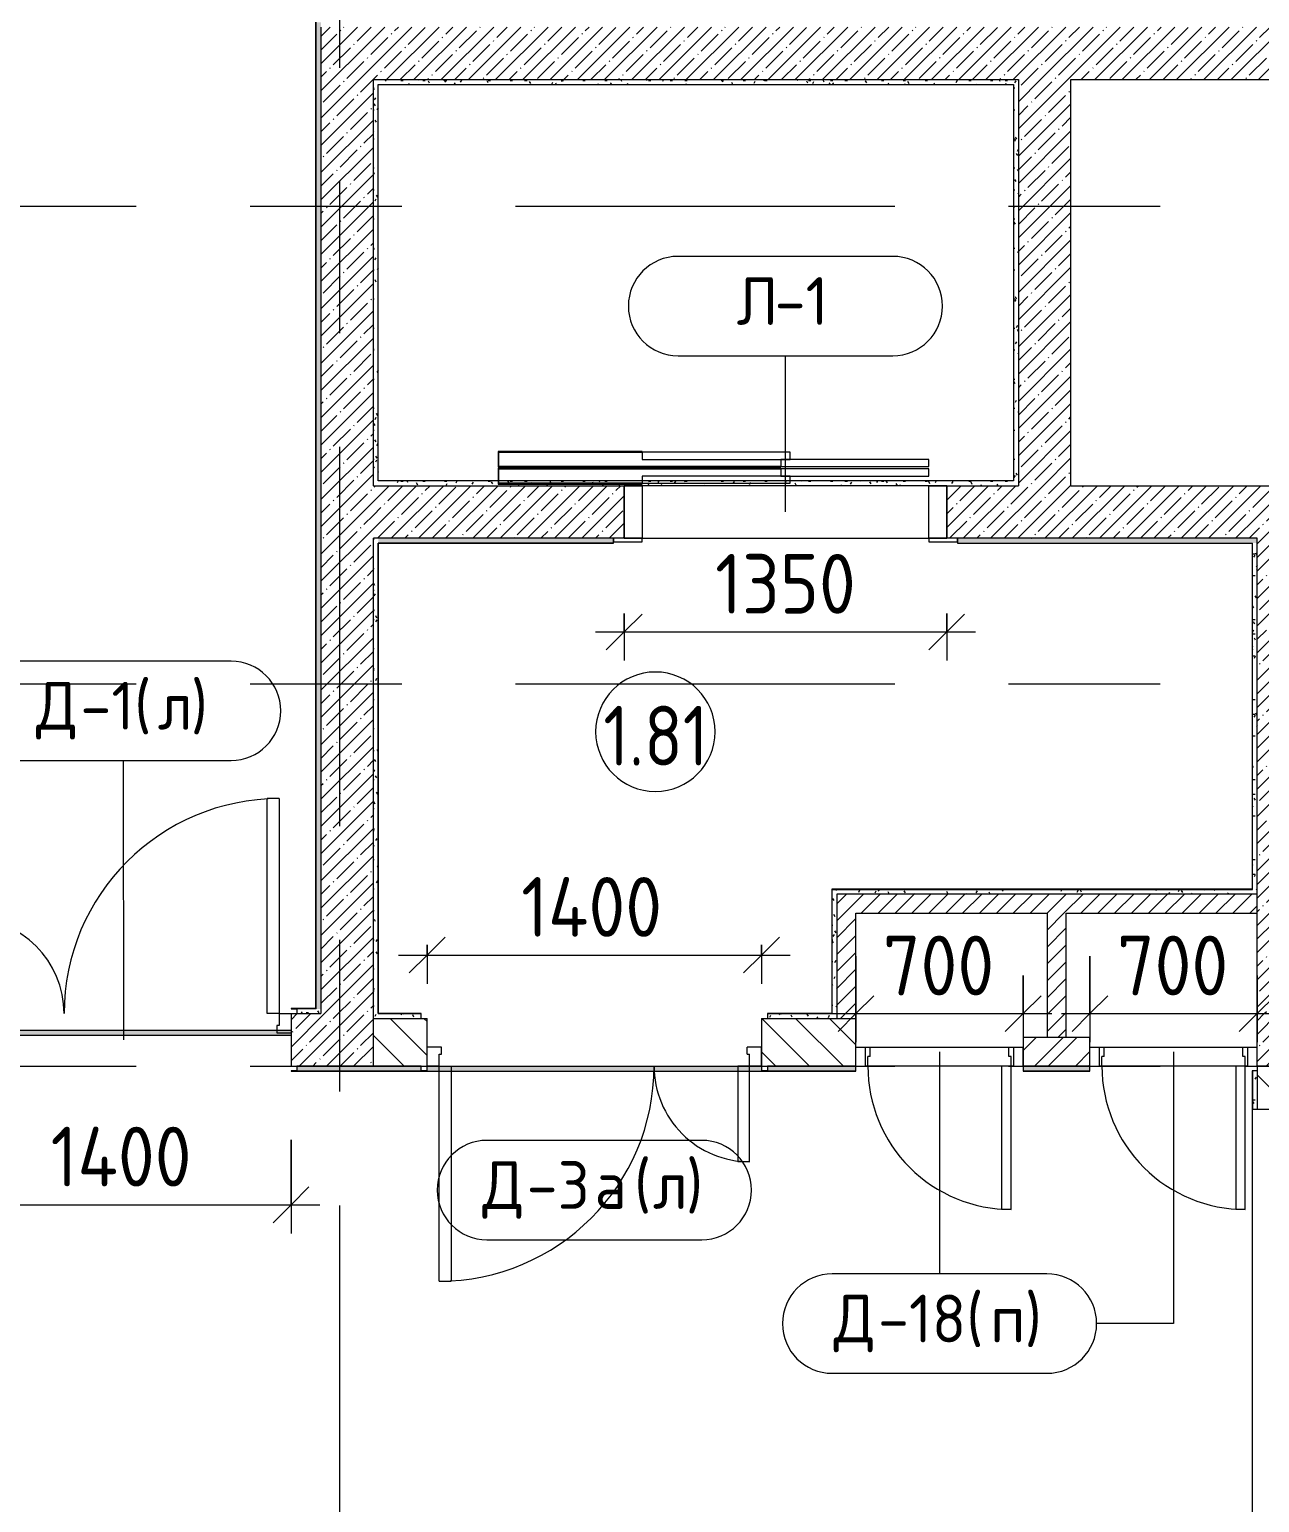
# Model space of a CAD drawing. Header units: millimetres. Extents: x 81459 to 274965, y -8553 to 29000.
# Drawn here: x 93360 to 98510, y 11573 to 17740 of the extents above; entities that cross this region are included whole.
import ezdxf

# ---------------------------------------------------------------- set-up
doc = ezdxf.new("R2010")
doc.units = ezdxf.units.MM
doc.linetypes.add('Осевая', pattern=[3175, 635, -476.25, 1587.5, -476.25])
for name, color, linetype, lineweight in [('A-ANNO-DIMS', 7, 'Continuous', 9), ('A-ANNO-DIMS-100', 7, 'Continuous', 9), ('A-AREA-IDEN', 7, 'Continuous', 9), ('A-DOOR-IDEN', 7, 'Continuous', 9), ('A-WALL', 7, 'Continuous', 9), ('I-WALL', 7, 'Continuous', 9), ('Ограждение', 7, 'Continuous', 9), ('Оси-2', 7, 'Осевая', 9), ('Поручни', 7, 'Continuous', 9)]:
    doc.layers.add(name, color=color, linetype=linetype, lineweight=lineweight)
for name, color, linetype, lineweight, true_color in [('A-DOOR-1', 1, 'Continuous', 9, 0xff0000), ('A-DOOR-2', 1, 'Continuous', 13, 0xff0000), ('A-DOOR-FRAM-1', 1, 'Continuous', 13, 0xff0000), ('A-DOOR-FRAM-2', 1, 'Continuous', 9, 0xff0000), ('A-WALL-1', 7, 'Continuous', 9, 0x3c3c3c), ('A-WALL-FNSH-1', 7, 'Continuous', 9, 0x3c3c3c)]:
    doc.layers.add(name, color=color, linetype=linetype, lineweight=lineweight, true_color=true_color)
doc.styles.add('GOST Common', font='GOST_Common.ttf', dxfattribs={"height": 200})
doc.styles.add('GOST Common_1', font='GOST_Common.ttf', dxfattribs={"width": 0.9, "height": 250})
doc.styles.add('ISOCPEUR', font='isocpeur.ttf', dxfattribs={"width": 0.9, "height": 250})
doc.dimstyles.new('ISO-2_5_0_9К_БОЛЬШОЙ', dxfattribs={"dimscale": 304.8, "dimtxt": 248.995294, "dimasz": 0.492126, "dimexe": 0.393701, "dimexo": 0.984252, "dimgap": 0, "dimtad": 1, "dimdec": 0, "dimrnd": 10, "dimzin": 0, "dimdsep": 46, "dimtxsty": 'ISOCPEUR', "dimblk1": 'OBLIQUE', "dimblk2": 'OBLIQUE', "dimsah": 1, "dimcen": 0.09, "dimdle": 0.393701, "dimazin": 0, "dimtfac": 1, "dimtdec": 4, "dimtix": 1, "dimtmove": 0, "dimatfit": 3, "dimfxl": 1, "dimtvp": 1, "dimtolj": 1, "dimtzin": 0, "dimarcsym": 2})
pattern_1 = [(135, (0, 0), (-70.71068, -70.71068), [])]
pattern_2 = [(45, (0, 0), (-57.024626, 57.024626), []), (45, (57.025, 0), (-57.024626, 57.024626), [100.806, -20.161, 3.353, -16.808])]
pattern_3 = [(45, (0, 0), (-35.35534, 35.35534), [])]
pattern_4 = [(0, (0, 0), (121.92, 30.48), [10.058, -81.382, 10.058, -81.382, -487.68]), (0, (0, 0), (121.92, 30.48), [-182.88, 10.058, -172.822, 10.058, -81.382, -213.36]), (0, (0, 0), (121.92, 30.48), [-457.2, 10.058, -50.902, 10.058, -142.342]), (120, (45.72, 15.24), (-87.356454, 90.345817), [10.058, -81.382, 10.058, -81.382, -487.68]), (120, (45.72, 15.24), (-87.356454, 90.345817), [-182.88, 10.058, -172.822, 10.058, -81.382, -213.36]), (120, (45.72, 15.24), (-87.356454, 90.345817), [-457.2, 10.058, -50.902, 10.058, -142.342]), (240, (60.96, 76.2), (-34.563546, -120.825817), [10.058, -81.382, 10.058, -81.382, -487.68]), (240, (60.96, 76.2), (-34.563546, -120.825817), [-182.88, 10.058, -172.822, 10.058, -81.382, -213.36]), (240, (60.96, 76.2), (-34.563546, -120.825817), [-457.2, 10.058, -50.902, 10.058, -142.342])]

# ---------------------------------------------------------------- blocks, each defined once
blk = doc.blocks.new('110_Дверь_СКБ_2Ст - Д-1_л_Лестничная клетка EIS60 2-32142534-План заполнения и маркировки дверных проемов 1 этажа в осях 23_1-33')
at = {"layer": 'A-DOOR-1'}
for centre, radius, start, end in [((662.5, 110), 900, 90, 180), ((-637.5, 110), 400, 360, 90)]:
    blk.add_arc(centre, radius, start, end, dxfattribs=at)
at = {"layer": 'A-DOOR-2'}
for p, q in [((662.5, 1010), (612.5, 1010)), ((612.5, 110), (612.5, 1010)), ((662.5, 1010), (662.5, 110)), ((-637.5, 510), (-587.5, 510)), ((-637.5, 510), (-637.5, 110)), ((-587.5, 110), (-587.5, 510)), ((-637.5, 110), (-587.5, 110)), ((662.5, 110), (612.5, 110))]:
    blk.add_line(p, q, dxfattribs=at)
at = {"layer": 'A-DOOR-FRAM-1'}
for p, q in [((-687.5, 110), (-687.5, 30)), ((-687.5, 110), (-637.5, 110)), ((-637.5, 110), (-637.5, 60)), ((662.5, 110), (662.5, 60)), ((662.5, 110), (712.5, 110)), ((712.5, 110), (712.5, 30)), ((-687.5, 30), (-627.5, 30)), ((-627.5, 60), (-637.5, 60)), ((-627.5, 60), (-627.5, 30)), ((652.5, 60), (652.5, 30)), ((662.5, 60), (652.5, 60)), ((652.5, 30), (712.5, 30))]:
    blk.add_line(p, q, dxfattribs=at)
blk = doc.blocks.new('110_Дверь_СКБ_2Ст - Д-3а 1450x2100h_Лестничная клетка из коридора-32213611-План заполнения и маркировки дверных проемов 1 этажа в осях 23_1-33')
at = {"layer": 'A-DOOR-1'}
for centre, radius, start, end in [((662.5, 100), 900, 90, 180), ((-637.5, 100), 400, 360, 90)]:
    blk.add_arc(centre, radius, start, end, dxfattribs=at)
at = {"layer": 'A-DOOR-2'}
for p, q in [((662.5, 1000), (612.5, 1000)), ((612.5, 100), (612.5, 1000)), ((662.5, 1000), (662.5, 100)), ((-637.5, 500), (-587.5, 500)), ((-637.5, 500), (-637.5, 100)), ((-587.5, 100), (-587.5, 500)), ((-637.5, 100), (-587.5, 100)), ((662.5, 100), (612.5, 100))]:
    blk.add_line(p, q, dxfattribs=at)
at = {"layer": 'A-DOOR-FRAM-1'}
for p, q in [((-687.5, 100), (-687.5, 20)), ((-687.5, 100), (-637.5, 100)), ((-637.5, 100), (-637.5, 50)), ((662.5, 100), (662.5, 50)), ((662.5, 100), (712.5, 100)), ((712.5, 100), (712.5, 20)), ((-687.5, 20), (-627.5, 20)), ((-627.5, 50), (-637.5, 50)), ((-627.5, 50), (-627.5, 20)), ((652.5, 50), (652.5, 20)), ((662.5, 50), (652.5, 50)), ((652.5, 20), (712.5, 20))]:
    blk.add_line(p, q, dxfattribs=at)
blk = doc.blocks.new('110_Дверь_СКБ_1Ст - д-18п 700x2100h_Технический шкаф ЭОМ и СС 2-32193184-План заполнения и маркировки дверных проемов 1 этажа в осях 23_1-33')
at = {"layer": 'A-DOOR-1'}
blk.add_arc((-287.5, 60), 600, 360, 90, dxfattribs=at)
at = {"layer": 'A-DOOR-2'}
for p, q in [((-287.5, 660), (-247.5, 660)), ((-287.5, 660), (-287.5, 60)), ((-247.5, 60), (-247.5, 660)), ((-287.5, 60), (-247.5, 60))]:
    blk.add_line(p, q, dxfattribs=at)
at = {"layer": 'A-DOOR-FRAM-1'}
for p, q in [((-287.5, 60), (-337.5, 60)), ((-337.5, 60), (-337.5, -20)), ((-287.5, 60), (-287.5, 20)), ((-287.5, 20), (-277.5, 20)), ((-277.5, 20), (-277.5, -20)), ((302.5, 20), (312.5, 20)), ((302.5, 20), (302.5, -20)), ((362.5, 60), (312.5, 60)), ((312.5, 60), (312.5, 20)), ((362.5, 60), (362.5, -20)), ((-277.5, -20), (-337.5, -20)), ((362.5, -20), (302.5, -20))]:
    blk.add_line(p, q, dxfattribs=at)
at = {"layer": 'A-DOOR-FRAM-2'}
for p, q in [((-297.5, -20), (-297.5, 60)), ((-297.5, 60), (322.5, 60)), ((322.5, 60), (322.5, -20)), ((322.5, -20), (-297.5, -20))]:
    blk.add_line(p, q, dxfattribs=at)
blk = doc.blocks.new('DOR_Дверь лифта - 1350х2050h-19118285-План заполнения и маркировки дверных проемов 1 этажа в осях 23_1-33')
at = {"layer": 'A-DOOR-1'}
for p, q in [((600, 110), (-600, 110)), ((-600, 110), (-600, -110)), ((600, -110), (600, 110)), ((-600, -110), (600, -110)), ((-20, -120), (-20, -150)), ((600, -120), (-20, -120)), ((600, -150), (600, -120)), ((-600, -150), (-600, -180)), ((20, -150), (-600, -150)), ((-600, -180), (20, -180)), ((-20, -150), (600, -150)), ((20, -180), (20, -150)), ((-600, -190), (-600, -220)), ((20, -190), (-600, -190)), ((-600, -220), (20, -220)), ((-20, -220), (-20, -250)), ((600, -220), (-20, -220)), ((20, -220), (20, -190)), ((600, -250), (600, -220)), ((-20, -250), (600, -250))]:
    blk.add_line(p, q, dxfattribs=at)
at = {"layer": 'A-DOOR-2'}
for p, q in [((-600, 125), (-720, 125)), ((-720, 125), (-720, 110)), ((-600, 110), (-600, 125)), ((720, 125), (600, 125)), ((600, 125), (600, 110)), ((720, 110), (720, 125)), ((-720, 110), (-600, 110)), ((-675, 110), (-675, -110)), ((-600, 110), (-675, 110)), ((675, 110), (600, 110)), ((600, 110), (720, 110)), ((675, -110), (675, 110)), ((-675, -110), (-600, -110)), ((600, -110), (675, -110))]:
    blk.add_line(p, q, dxfattribs=at)
at = {"layer": 'A-DOOR-FRAM-1'}
for p, q in [((600, -117), (600, -120)), ((1203, -117), (600, -117)), ((600, -120), (1200, -120)), ((1200, -120), (1200, -180)), ((1203, -183), (1203, -117)), ((1200, -180), (20, -180)), ((20, -180), (20, -183)), ((20, -183), (1203, -183)), ((1203, -187), (20, -187)), ((20, -187), (20, -190)), ((20, -190), (1200, -190)), ((1200, -190), (1200, -250)), ((1203, -253), (1203, -187)), ((600, -250), (600, -253)), ((1200, -250), (600, -250)), ((600, -253), (1203, -253))]:
    blk.add_line(p, q, dxfattribs=at)
blk = doc.blocks.new('Ограждение - Ограждение-32872182-План заполнения и маркировки дверных проемов 1 этажа в осях 23_1-33')
at = {"layer": 'Ограждение'}
blk.add_hatch(color=256, dxfattribs=at).paths.add_polyline_path([(94455, 13530), (94455, 13550), (93055, 13550), (93055, 13530)])
at = {"layer": 'Поручни'}
for p, q in [((94455, 13550), (93055, 13550)), ((93055, 13530), (94455, 13530))]:
    blk.add_line(p, q, dxfattribs=at)
blk = doc.blocks.new('Ограждение - Ограждение-33476990-План заполнения и маркировки дверных проемов 1 этажа в осях 23_1-33')
at = {"layer": 'Ограждение'}
blk.add_hatch(color=256, dxfattribs=at).paths.add_polyline_path([(96425, 13379), (96425, 13399), (95025, 13399), (95025, 13379), (95205, 13379)])
at = {"layer": 'Поручни'}
for p, q in [((95025, 13379), (95025, 13399)), ((96425, 13399), (95025, 13399)), ((96425, 13399), (96425, 13379)), ((95025, 13379), (96425, 13379))]:
    blk.add_line(p, q, dxfattribs=at)
blk = doc.blocks.new('М_двери - Типоразмер_рамка-25223575-План заполнения и маркировки дверных проемов 1 этажа в осях 23_1-33')
at = {"layer": 'A-DOOR-IDEN'}
for p, q in [((4.496, 2.08), (-4.496, 2.08)), ((-4.496, -2.08), (4.496, -2.08))]:
    blk.add_line(p, q, dxfattribs=at)
for centre, start, end in [((-4.496, 0), 90, 270), ((4.496, 0), 270, 90)]:
    blk.add_arc(centre, 2.08, start, end, dxfattribs=at)
blk = doc.blocks.new('Марка_Помещения - Номер-25198446-План заполнения и маркировки дверных проемов 1 этажа в осях 23_1-33')
at = {"layer": 'A-AREA-IDEN'}
for start, end in [(360, 180), (180, 360)]:
    blk.add_arc((0, 0), 2.5, start, end, dxfattribs=at)
blk = doc.blocks.new('DIMBLOCK30-План заполнения и маркировки дверных проемов 1 этажа в осях 23_1-33')
at = {"layer": 'A-ANNO-DIMS-100'}
for p, q in [((96820, 13860), (96820, 13499.9)), ((96820, 13619.9), (96820, 13860)), ((97520, 13780), (97520, 13499.9)), ((97520, 13619.9), (97520, 13780)), ((96700, 13619.9), (97640, 13619.9))]:
    blk.add_line(p, q, dxfattribs=at)
at = {"layer": 'A-ANNO-DIMS-100', "lineweight": 20}
for p, q in [((96820, 13619.9), (96895, 13694.9)), ((97520, 13619.9), (97595, 13694.9)), ((96820, 13619.9), (96745, 13544.9)), ((97520, 13619.9), (97445, 13544.9))]:
    blk.add_line(p, q, dxfattribs=at)
at = {"layer": 'A-ANNO-DIMS-100', "color": 0, "insert": (96933, 13946.5), "char_height": 250, "width": 568.858, "attachment_point": 1, "line_spacing_factor": 1.149209, "style": 'ISOCPEUR'}
blk.add_mtext('700', dxfattribs=at)
blk = doc.blocks.new('_Oblique')
at = {"color": 0, "linetype": 'ByBlock', "lineweight": -2}
blk.add_line((-0.5, -0.5), (0.5, 0.5), dxfattribs=at)
blk = doc.blocks.new('DIMBLOCK31-План заполнения и маркировки дверных проемов 1 этажа в осях 23_1-33')
at = {"layer": 'A-ANNO-DIMS-100'}
for p, q in [((97800, 13860), (97800, 13499.9)), ((97800, 13619.9), (97800, 13860)), ((98500, 13780), (98500, 13499.9)), ((98500, 13619.9), (98500, 13780)), ((97680, 13619.9), (98620, 13619.9))]:
    blk.add_line(p, q, dxfattribs=at)
at = {"layer": 'A-ANNO-DIMS-100', "lineweight": 20}
for p, q in [((97800, 13619.9), (97875, 13694.9)), ((98500, 13619.9), (98575, 13694.9)), ((97800, 13619.9), (97725, 13544.9)), ((98500, 13619.9), (98425, 13544.9))]:
    blk.add_line(p, q, dxfattribs=at)
at = {"layer": 'A-ANNO-DIMS-100', "color": 0, "insert": (97913, 13946.5), "char_height": 250, "width": 568.858, "attachment_point": 1, "line_spacing_factor": 1.149209, "style": 'ISOCPEUR'}
blk.add_mtext('700', dxfattribs=at)
blk = doc.blocks.new('DIMBLOCK41-План заполнения и маркировки дверных проемов 1 этажа в осях 23_1-33')
at = {"layer": 'A-ANNO-DIMS-100'}
for p, q in [((93055, 13092), (93055, 12699.9)), ((93055, 12819.9), (93055, 13092)), ((94455, 13092), (94455, 12699.9)), ((94455, 12819.9), (94455, 13092)), ((92935, 12819.9), (94575, 12819.9))]:
    blk.add_line(p, q, dxfattribs=at)
at = {"layer": 'A-ANNO-DIMS-100', "lineweight": 20}
for p, q in [((93055, 12819.9), (93130, 12894.9)), ((94455, 12819.9), (94530, 12894.9)), ((93055, 12819.9), (92980, 12744.9)), ((94455, 12819.9), (94380, 12744.9))]:
    blk.add_line(p, q, dxfattribs=at)
at = {"layer": 'A-ANNO-DIMS-100', "color": 0, "insert": (93448.5, 13146.5), "char_height": 250, "width": 735.494, "attachment_point": 1, "line_spacing_factor": 1.149209, "style": 'ISOCPEUR'}
blk.add_mtext('1400', dxfattribs=at)
blk = doc.blocks.new('DIMBLOCK42-План заполнения и маркировки дверных проемов 1 этажа в осях 23_1-33')
at = {"layer": 'A-ANNO-DIMS-100', "lineweight": 20}
for p, q in [((95025, 13865.1), (95100, 13940.1)), ((96425, 13865.1), (96500, 13940.1)), ((95025, 13865.1), (94950, 13790.1)), ((96425, 13865.1), (96350, 13790.1))]:
    blk.add_line(p, q, dxfattribs=at)
at = {"layer": 'A-ANNO-DIMS-100'}
for p, q in [((95025, 13908), (95025, 13745.1)), ((95025, 13865.1), (95025, 13908)), ((96425, 13908), (96425, 13745.1)), ((96425, 13865.1), (96425, 13908)), ((94905, 13865.1), (96545, 13865.1))]:
    blk.add_line(p, q, dxfattribs=at)
at = {"layer": 'A-ANNO-DIMS-100', "color": 0, "insert": (95418.5, 14191.7), "char_height": 250, "width": 735.494, "attachment_point": 1, "line_spacing_factor": 1.149209, "style": 'ISOCPEUR'}
blk.add_mtext('1400', dxfattribs=at)
blk = doc.blocks.new('DIMBLOCK58-План заполнения и маркировки дверных проемов 1 этажа в осях 23_1-33')
at = {"layer": 'A-ANNO-DIMS-100'}
for p, q in [((95850, 15295), (95850, 15097.7)), ((95850, 15217.7), (95850, 15295)), ((97200, 15295), (97200, 15097.7)), ((97200, 15217.7), (97200, 15295)), ((95730, 15217.7), (97320, 15217.7))]:
    blk.add_line(p, q, dxfattribs=at)
at = {"layer": 'A-ANNO-DIMS-100', "lineweight": 20}
for p, q in [((95850, 15217.7), (95925, 15292.7)), ((97200, 15217.7), (97275, 15292.7)), ((95850, 15217.7), (95775, 15142.7)), ((97200, 15217.7), (97125, 15142.7))]:
    blk.add_line(p, q, dxfattribs=at)
at = {"layer": 'A-ANNO-DIMS-100', "color": 0, "insert": (96230.5, 15544.3), "char_height": 250, "width": 706.764, "attachment_point": 1, "line_spacing_factor": 1.149209, "style": 'ISOCPEUR'}
blk.add_mtext('1350', dxfattribs=at)

msp = doc.modelspace()

# ---------------------------------------------------------------- hatches: boundary and pattern name
at = {"layer": 'I-WALL'}
h = msp.add_hatch(dxfattribs=at)
h.set_pattern_fill('FP_31', color=256, style=0, pattern_type=2)
h.set_pattern_definition(pattern_4)
h.paths.add_polyline_path([(94560, 13640), (94580, 13640), (94580, 17770), (94560, 17770), (94560, 13641)])
h = msp.add_hatch(dxfattribs=at)
h.set_pattern_fill('FP_2', color=256, style=0, pattern_type=2)
h.set_pattern_definition(pattern_2)
h.paths.add_polyline_path([(94800, 13620), (94800, 17750), (94580, 17750), (94580, 13620)])
h = msp.add_hatch(dxfattribs=at)
h.set_pattern_fill('FP_2', color=256, style=0, pattern_type=2)
h.set_pattern_definition(pattern_2)
h.paths.add_polyline_path([(100108, 17530), (100800, 17530), (100800, 17750), (94800, 17750), (94800, 17530), (98720, 17530)])
h = msp.add_hatch(dxfattribs=at)
h.set_pattern_fill('FP_31', color=256, style=0, pattern_type=2)
h.set_pattern_definition(pattern_4)
h.paths.add_polyline_path([(97480, 17510), (97480, 17530), (94800, 17530), (94800, 17510), (95205, 17510)])
h = msp.add_hatch(dxfattribs=at)
h.set_pattern_fill('FP_31', color=256, style=0, pattern_type=2)
h.set_pattern_definition(pattern_4)
h.paths.add_polyline_path([(97480, 15850), (97500, 15850), (97500, 17530), (97480, 17530), (97480, 17271)])
h = msp.add_hatch(dxfattribs=at)
h.set_pattern_fill('FP_2', color=256, style=0, pattern_type=2)
h.set_pattern_definition(pattern_2)
h.paths.add_polyline_path([(97720, 15830), (97720, 17530), (97500, 17530), (97500, 15830)])
h = msp.add_hatch(dxfattribs=at)
h.set_pattern_fill('FP_31', color=256, style=0, pattern_type=2)
h.set_pattern_definition(pattern_4)
h.paths.add_polyline_path([(94820, 15830), (94820, 17510), (94800, 17510), (94800, 15830)])
h = msp.add_hatch(dxfattribs=at)
h.set_pattern_fill('FP_31', color=256, style=0, pattern_type=2)
h.set_pattern_definition(pattern_4)
h.paths.add_polyline_path([(97500, 15830), (97500, 15850), (94820, 15850), (94820, 15830), (97125, 15830)])
h = msp.add_hatch(dxfattribs=at)
h.set_pattern_fill('FP_2', color=256, style=0, pattern_type=2)
h.set_pattern_definition(pattern_2)
h.paths.add_polyline_path([(98500, 15610), (98500, 15830), (97200, 15830), (97200, 15610), (97863.5, 15610)])
h.paths.add_polyline_path([(95850, 15610), (95850, 15830), (94800, 15830), (94800, 15610), (95205, 15610)])
h = msp.add_hatch(dxfattribs=at)
h.set_pattern_fill('FP_2', color=256, style=0, pattern_type=2)
h.set_pattern_definition(pattern_2)
h.paths.add_polyline_path([(98500, 13620), (98720, 13620), (98720, 15830), (98500, 15830), (98500, 14040)])
h = msp.add_hatch(dxfattribs=at)
h.set_pattern_fill('FP_31', color=256, style=0, pattern_type=2)
h.set_pattern_definition(pattern_4)
h.paths.add_polyline_path([(94800, 13600), (94820, 13600), (94820, 15610), (94800, 15610), (94800, 14835.1)])
h = msp.add_hatch(dxfattribs=at)
h.set_pattern_fill('FP_31', color=256, style=0, pattern_type=2)
h.set_pattern_definition(pattern_4)
h.paths.add_polyline_path([(98480, 15590), (98500, 15590), (98500, 15610), (97245, 15610), (97245, 15590), (97863.5, 15590)])
h.paths.add_polyline_path([(95805, 15590), (95805, 15610), (94820, 15610), (94821, 15590), (95205, 15590)])
h = msp.add_hatch(dxfattribs=at)
h.set_pattern_fill('FP_31', color=256, style=0, pattern_type=2)
h.set_pattern_definition(pattern_4)
h.paths.add_polyline_path([(98480, 14120), (98500, 14120), (98500, 15590), (98480, 15589), (98480, 14140)])
h = msp.add_hatch(dxfattribs=at)
h.set_pattern_fill('FP_31', color=256, style=0, pattern_type=2)
h.set_pattern_definition(pattern_4)
h.paths.add_polyline_path([(98480, 14120), (98479, 14140), (96720, 14140), (96720, 14120), (97863.5, 14120)])
h = msp.add_hatch(dxfattribs=at)
h.set_pattern_fill('FP_31', color=256, style=0, pattern_type=2)
h.set_pattern_definition(pattern_4)
h.paths.add_polyline_path([(96740, 13600), (96740, 14120), (96720, 14120), (96720, 13600)])
h = msp.add_hatch(dxfattribs=at)
h.set_pattern_fill('FP_3', color=256, style=0, pattern_type=2)
h.set_pattern_definition(pattern_3)
h.paths.add_polyline_path([(96820, 13600), (96820, 14120), (96740, 14120), (96740, 13600)])
h = msp.add_hatch(dxfattribs=at)
h.set_pattern_fill('FP_3', color=256, style=0, pattern_type=2)
h.set_pattern_definition(pattern_3)
h.paths.add_polyline_path([(98500, 14040), (98500, 14120), (96820, 14120), (96820, 14040), (97863.5, 14040)])
h = msp.add_hatch(dxfattribs=at)
h.set_pattern_fill('FP_3', color=256, style=0, pattern_type=2)
h.set_pattern_definition(pattern_3)
h.paths.add_polyline_path([(97700, 13520), (97700, 14040), (97620, 14040), (97620, 13520)])
h = msp.add_hatch(dxfattribs=at)
h.set_pattern_fill('FP_31', color=256, style=0, pattern_type=2)
h.set_pattern_definition(pattern_4)
h.paths.add_polyline_path([(94480, 13620), (94580, 13620), (94580, 13640), (94480, 13640)])
h = msp.add_hatch(dxfattribs=at)
h.set_pattern_fill('FP_2', color=256, style=0, pattern_type=2)
h.set_pattern_definition(pattern_2)
h.paths.add_polyline_path([(94800, 13400), (94800, 13620), (94455, 13620), (94455, 13400)])
h.paths.add_polyline_path([(92810, 13400), (93055, 13400), (93055, 13620), (92810, 13620)])
h = msp.add_hatch(dxfattribs=at)
h.set_pattern_fill('FP_4', color=256, style=0, pattern_type=2)
h.set_pattern_definition(pattern_1)
h.paths.add_polyline_path([(96425, 13400), (96820, 13400), (96820, 13600), (96425, 13600)])
h.paths.add_polyline_path([(94800, 13400), (95025, 13400), (95025, 13600), (94800, 13600)])
h = msp.add_hatch(dxfattribs=at)
h.set_pattern_fill('FP_31', color=256, style=0, pattern_type=2)
h.set_pattern_definition(pattern_4)
h.paths.add_polyline_path([(96720, 13600), (96719, 13620), (96450, 13620), (96450, 13600)])
h.paths.add_polyline_path([(95000, 13600), (95000, 13620), (94820, 13620), (94820, 13600)])
h = msp.add_hatch(dxfattribs=at)
h.set_pattern_fill('FP_2', color=256, style=0, pattern_type=2)
h.set_pattern_definition(pattern_2)
h.paths.add_polyline_path([(100600, 13400), (100600, 13620), (100400, 13620), (100400, 13400), (100522.1, 13400)])
h.paths.add_polyline_path([(98500, 13400), (99700, 13400), (99700, 13620), (98500, 13620), (98500, 13617.1)])
h = msp.add_hatch(dxfattribs=at)
h.set_pattern_fill('FP_16', color=256, style=0, pattern_type=2)
h.set_pattern_definition([(45, (0, 0), (-85.53659, 85.53659), []), (45, (57.02, 0), (-85.53659, 85.53659), [])])
h.paths.add_polyline_path([(97520, 13400), (97800, 13400), (97800, 13520), (97520, 13520)])
h = msp.add_hatch(dxfattribs=at)
h.set_pattern_fill('FP_31', color=256, style=0, pattern_type=2)
h.set_pattern_definition(pattern_4)
h.paths.add_polyline_path([(96820, 13380), (96820, 13400), (96450, 13400), (96450, 13380)])
h.paths.add_polyline_path([(97800, 13380), (97800, 13400), (97520, 13400), (97520, 13380)])
h.paths.add_polyline_path([(94480, 13380), (95000, 13380), (95000, 13400), (94480, 13400)])
h.paths.add_polyline_path([(91217.2, 13380), (91300, 13380), (91300, 13400), (89360, 13400), (89360, 13380), (89887.9, 13380)])
h.paths.add_polyline_path([(92546.4, 13380), (93030, 13380), (93030, 13400), (92250, 13400), (92250, 13380)])
h.paths.add_polyline_path([(88410, 13380), (88410, 13400), (88200, 13400), (88200, 13380)])
h.paths.add_polyline_path([(87500, 13380), (87500, 13400), (87318.4, 13400), (87318.4, 13380)])
h.paths.add_polyline_path([(86618.4, 13380), (86618.4, 13400), (86090, 13400), (86090, 13380)])
h.paths.add_polyline_path([(84970.7, 13380), (85140, 13380), (85140, 13400), (84970.7, 13400), (84970.7, 13398.6)])
h = msp.add_hatch(dxfattribs=at)
h.set_pattern_fill('FP_4', color=256, style=0, pattern_type=2)
h.set_pattern_definition(pattern_1)
h.paths.add_polyline_path([(98500, 10600), (98700, 10600), (98700, 11320), (98500, 11320), (98500, 11120)])
h.paths.add_polyline_path([(98700, 13220), (98700, 13400), (98500, 13400), (98500, 13220)])
h = msp.add_hatch(dxfattribs=at)
h.set_pattern_fill('FP_31', color=256, style=0, pattern_type=2)
h.set_pattern_definition(pattern_4)
h.paths.add_polyline_path([(98500, 13220), (98500, 13380), (98480, 13380), (98480, 13220)])

# ---------------------------------------------------------------- linework, layer by layer
at = {"layer": 'A-DOOR-IDEN'}
for p, q in [((96525, 15720), (96525, 16373.9)), ((93755, 13510), (93754.2, 14679.5)), ((97170, 13460), (97170, 12530.4)), ((98150, 13460), (98150, 12322.4)), ((98150, 12322.4), (97827.6, 12322.4))]:
    msp.add_line(p, q, dxfattribs=at)
at = {"layer": 'A-WALL'}
for p, q in [((94560, 13640), (94560, 17771)), ((94820, 13620), (94820, 15590)), ((95805, 15590), (94820, 15590)), ((97245, 15590), (98480, 15590)), ((98480, 14140), (98480, 15590)), ((96720, 14140), (98480, 14140)), ((96720, 13620), (96720, 14120)), ((94560, 13640), (94480, 13640)), ((94820, 13620), (95000, 13620)), ((96450, 13620), (96720, 13620)), ((97520, 13400), (97800, 13400)), ((97800, 13400), (97520, 13400)), ((94480, 13380), (95000, 13380)), ((96450, 13380), (96820, 13380)), ((97520, 13380), (97800, 13380)), ((98480, 13380), (98480, 13220))]:
    msp.add_line(p, q, dxfattribs=at)
at = {"layer": 'A-WALL-1'}
for p, q in [((94580, 17750), (94580, 13620)), ((94800, 15830), (94800, 17530)), ((94800, 17530), (97500, 17530)), ((97500, 17530), (97500, 15830)), ((97720, 17530), (101198, 17530)), ((97720, 15830), (97720, 17530)), ((94820, 17510), (97480, 17510)), ((94820, 15850), (94820, 17510)), ((97480, 17510), (97480, 15850)), ((97480, 15850), (94820, 15850)), ((94800, 15830), (95925, 15830)), ((95850, 15610), (95850, 15830)), ((97125, 15830), (97500, 15830)), ((97200, 15830), (97200, 15610)), ((97720, 15830), (98720, 15830)), ((94800, 13400), (94800, 15610)), ((95850, 15610), (94800, 15610)), ((95805, 15590), (95805, 15610)), ((98500, 15610), (97200, 15610)), ((97245, 15610), (97245, 15590)), ((98500, 13400), (98500, 15610)), ((96740, 14120), (96740, 13600)), ((98500, 14120), (96740, 14120)), ((96820, 13400), (96820, 14040)), ((96820, 14040), (97620, 14040)), ((97620, 14040), (97620, 13520)), ((97700, 14040), (98500, 14040)), ((97700, 13520), (97700, 14040)), ((94480, 13640), (94480, 13620)), ((94455, 13620), (94455, 13400)), ((94455, 13620), (94580, 13620)), ((94800, 13600), (95025, 13600)), ((95000, 13600), (95000, 13620)), ((95025, 13400), (95025, 13600)), ((96425, 13600), (96425, 13400)), ((96425, 13600), (96820, 13600)), ((96450, 13620), (96450, 13600)), ((97800, 13520), (97520, 13520)), ((97520, 13520), (97520, 13400)), ((97800, 13400), (97800, 13520)), ((94455, 13400), (95025, 13400)), ((95000, 13400), (94480, 13400)), ((94480, 13400), (94480, 13380)), ((95000, 13380), (95000, 13400)), ((96425, 13400), (96820, 13400)), ((96820, 13400), (96450, 13400)), ((96450, 13400), (96450, 13380)), ((96820, 13380), (96820, 13400)), ((97520, 13400), (97520, 13380)), ((97800, 13380), (97800, 13400)), ((98500, 13400), (98500, 13220)), ((98500, 13400), (99700, 13400)), ((99700, 13400), (98500, 13400)), ((98500, 13380), (98480, 13380)), ((98480, 13220), (98500, 13220)), ((98500, 13220), (98700, 13220))]:
    msp.add_line(p, q, dxfattribs=at)
at = {"layer": 'A-WALL-FNSH-1'}
for p, q in [((94821, 13620), (94821, 15589)), ((94821, 15589), (95805, 15589)), ((95805, 15589), (95805, 15590)), ((97245, 15590), (97245, 15589)), ((97245, 15589), (98479, 15589)), ((98479, 15589), (98479, 14141)), ((98479, 14141), (96719, 14141)), ((96719, 14141), (96719, 13621)), ((96720, 14120), (96720, 14140)), ((94559, 13641), (94455, 13641)), ((94455, 13641), (94455, 13640)), ((94455, 13640), (94480, 13640)), ((95000, 13621), (94820, 13621)), ((95000, 13620), (95000, 13621)), ((96719, 13621), (96450, 13621)), ((96450, 13621), (96450, 13620)), ((94480, 13380), (94455, 13380)), ((94455, 13380), (94455, 13379)), ((94455, 13379), (95025, 13379)), ((95025, 13380), (95000, 13380)), ((95025, 13379), (95025, 13380)), ((96450, 13380), (96425, 13380)), ((96425, 13380), (96425, 13379)), ((96425, 13379), (96820, 13379)), ((96820, 13379), (96820, 13380)), ((97520, 13380), (97520, 13379)), ((97520, 13379), (97800, 13379)), ((97800, 13379), (97800, 13380)), ((98479, 13380), (98479, 11340)), ((98480, 13380), (98479, 13380)), ((98480, 11340), (98480, 13220))]:
    msp.add_line(p, q, dxfattribs=at)
at = {"layer": 'I-WALL'}
for q in [(94559, 17770), (94560, 13641)]:
    msp.add_line((94559, 13641), q, dxfattribs=at)
at = {"layer": 'Оси-2'}
for p, q in [((94660, 593.7), (94660, 19415.1)), ((84758.6, 17000), (122760, 17000)), ((84758.6, 15000), (122160, 15000)), ((84758.6, 13400), (119719, 13400))]:
    msp.add_line(p, q, dxfattribs=at)

# ---------------------------------------------------------------- block references
at = {"layer": 'A-AREA-IDEN', "xscale": 99.99999999999993, "yscale": 99.99999999999993, "zscale": 99.99999999999993}
msp.add_blockref('Марка_Помещения - Номер-25198446-План заполнения и маркировки дверных проемов 1 этажа в осях 23_1-33', (95980.4, 14800.1), dxfattribs=at)
at = {"layer": 'A-DOOR-1', "rotation": 180}
for name, p in [('DOR_Дверь лифта - 1350х2050h-19118285-План заполнения и маркировки дверных проемов 1 этажа в осях 23_1-33', (96525, 15720)), ('110_Дверь_СКБ_2Ст - Д-3а 1450x2100h_Лестничная клетка из коридора-32213611-План заполнения и маркировки дверных проемов 1 этажа в осях 23_1-33', (95737.5, 13500)), ('110_Дверь_СКБ_1Ст - д-18п 700x2100h_Технический шкаф ЭОМ и СС 2-32193184-План заполнения и маркировки дверных проемов 1 этажа в осях 23_1-33', (97182.5, 13460)), ('110_Дверь_СКБ_1Ст - д-18п 700x2100h_Технический шкаф ЭОМ и СС 2-32193184-План заполнения и маркировки дверных проемов 1 этажа в осях 23_1-33', (98162.5, 13460))]:
    msp.add_blockref(name, p, dxfattribs=at)
at = {"layer": 'A-DOOR-1'}
msp.add_blockref('110_Дверь_СКБ_2Ст - Д-1_л_Лестничная клетка EIS60 2-32142534-План заполнения и маркировки дверных проемов 1 этажа в осях 23_1-33', (93742.5, 13510), dxfattribs=at)
at = {"layer": 'A-DOOR-IDEN', "xscale": 99.99999999999993, "yscale": 99.99999999999993, "zscale": 99.99999999999993}
for p in [(96525, 16582), (93754.2, 14887.6), (95725, 12881.4), (97170, 12322.4)]:
    msp.add_blockref('М_двери - Типоразмер_рамка-25223575-План заполнения и маркировки дверных проемов 1 этажа в осях 23_1-33', p, dxfattribs=at)
at = {"layer": 'Поручни'}
for name in ['Ограждение - Ограждение-32872182-План заполнения и маркировки дверных проемов 1 этажа в осях 23_1-33', 'Ограждение - Ограждение-33476990-План заполнения и маркировки дверных проемов 1 этажа в осях 23_1-33']:
    msp.add_blockref(name, (0, 0), dxfattribs=at)

# ---------------------------------------------------------------- texts
at = {"layer": 'A-AREA-IDEN', "insert": (95762.4, 14908.6), "char_height": 250, "width": 548.354, "attachment_point": 1, "style": 'GOST Common_1'}
msp.add_mtext('1.81', dxfattribs=at)
at = {"layer": 'A-DOOR-IDEN', "char_height": 200, "attachment_point": 1, "style": 'GOST Common'}
for s, insert, width in [('\\fGOST Common|b0|i0|c204|p34|;Л', (96320.8, 16703.2), 192.405), ('-1', (96479.5, 16703.2), 296.624), ('\\fGOST Common|b0|i0|c204|p34|;Д', (93388, 15008.8), 224.472), ('-1(', (93573.2, 15008.8), 392.827), ('\\fGOST Common|b0|i0|c204|p34|;)', (94036.2, 15008.8), 96.202), ('\\fGOST Common|b0|i0|c204|p34|;л', (93897.3, 15008.8), 168.354), ('\\fGOST Common|b0|i0|c204|p34|;(', (95891.3, 13002.6), 96.202), ('\\fGOST Common|b0|i0|c204|p34|;)', (96109.5, 13002.6), 96.202), ('\\fGOST Common|b0|i0|c204|p34|;Д', (95256.3, 13002.6), 224.472), ('-3', (95441.5, 13002.6), 344.726), ('\\fGOST Common|b0|i0|c204|p34|;а', (95725.9, 13002.6), 200.422), ('\\fGOST Common|b0|i0|c204|p34|;л', (95970.6, 13002.6), 168.354), ('-18(', (96912.5, 12443.6), 569.198), ('\\fGOST Common|b0|i0|c204|p34|;)', (97527.6, 12443.6), 96.202), ('\\fGOST Common|b0|i0|c204|p34|;Д', (96727.3, 12443.6), 224.472), ('\\fGOST Common|b0|i0|c204|p34|;п', (97382.1, 12443.6), 176.371)]:
    msp.add_mtext(s, dxfattribs=dict(at, insert=insert, width=width))

# ---------------------------------------------------------------- dimensions: what is measured, and where the dimension line sits
at = {"layer": 'A-ANNO-DIMS'}
for base, p1, p2, override, picture, middle in [((97200, 15217.7), (95850, 15595), (97200, 15595), {"dimpost": '<>', "dimfxl": 1350}, 'DIMBLOCK58-План заполнения и маркировки дверных проемов 1 этажа в осях 23_1-33', (96525, 15342.7)), ((96425, 13865.1), (95025, 13608), (96425, 13608), {"dimpost": '<>', "dimfxl": 1400}, 'DIMBLOCK42-План заполнения и маркировки дверных проемов 1 этажа в осях 23_1-33', (95725, 13990.1)), ((97520, 13619.9), (96820, 13560), (97520, 13480), {"dimpost": '<>', "dimfxl": 704.556598}, 'DIMBLOCK30-План заполнения и маркировки дверных проемов 1 этажа в осях 23_1-33', (97170, 13744.9)), ((98500, 13619.9), (97800, 13560), (98500, 13480), {"dimpost": '<>', "dimfxl": 704.556598}, 'DIMBLOCK31-План заполнения и маркировки дверных проемов 1 этажа в осях 23_1-33', (98150, 13744.9)), ((94455, 12819.9), (93055, 13392), (94455, 13392), {"dimpost": '<>', "dimfxl": 1400}, 'DIMBLOCK41-План заполнения и маркировки дверных проемов 1 этажа в осях 23_1-33', (93755, 12944.9))]:
    dim = msp.add_linear_dim(base=base, p1=p1, p2=p2, dimstyle='ISO-2_5_0_9К_БОЛЬШОЙ', override=override, dxfattribs=at)
    dim.commit()
    dim.dimension.update_dxf_attribs({"geometry": picture, "text_midpoint": middle})

doc.saveas('drawing.dxf')
